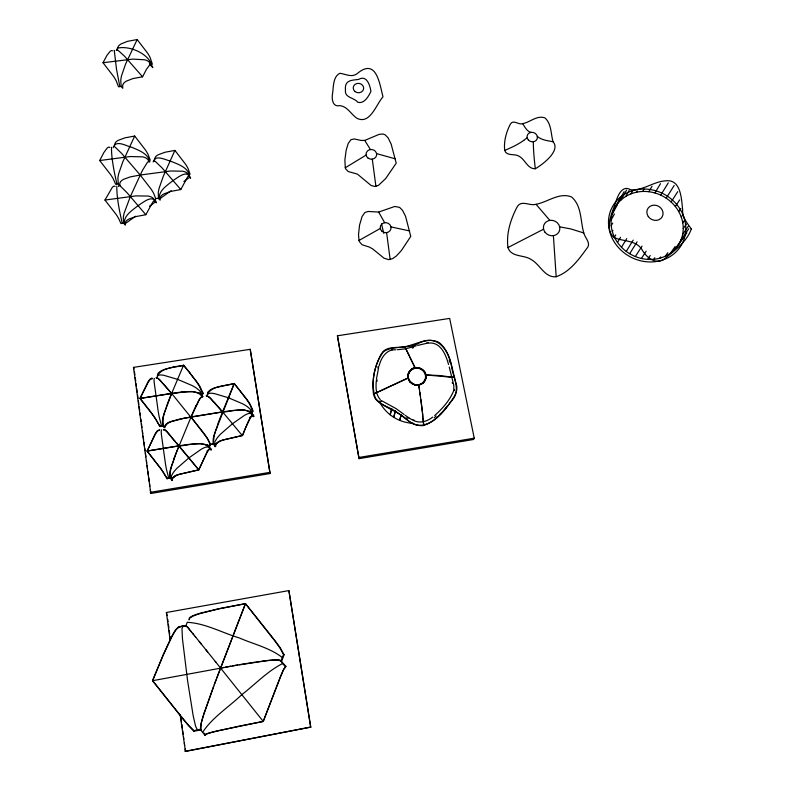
<?xml version="1.0" encoding="UTF-8"?>
<svg xmlns="http://www.w3.org/2000/svg" width="791" height="791" viewBox="0 0 791 791"><rect width="100%" height="100%" fill="white"/><g stroke="black" fill="none" stroke-linecap="round" stroke-linejoin="round"><path stroke-width="1.19" d="M118.512 186.458L118.897 185.46A14.09 2.195 53.2 0 1 120.45 186.162L127.094 192.786L145.831 214.717L152.96 201.824A13.862 3.243 -70.4 0 1 154.67 200.588L155.52 200.845L156.351 202.832L153.474 198.462L151.813 197.246A14.06 5.577 -6.6 0 0 148.016 196.039L135.805 195.901L104.956 200.054L116.01 214.282A14.149 1.997 53.1 0 1 118.581 218.346L120.954 223.566L123.683 223.181L125.334 225.138L125.225 222.607L126.164 221.065A14.139 5.418 -6.7 0 1 129.091 218.969L135.844 216.596L145.831 214.717M533.332 141.777L533.411 146.355A57.288 10.886 81.3 0 0 534.321 159.584L535.299 168.76C527.656 169.076 525.254 159.713 519.38 156.43C515.03 153.157 506.853 156.677 504.727 150.478C503.6 141.441 506.26 132.057 510.413 124.058C513.379 119.125 518.52 125.196 522.663 123.643C530.138 122.269 537.069 114.982 544.94 117.899C551.614 123.772 550.734 133.778 553.047 141.718C561.116 150.834 542.043 164.914 535.299 168.76M154.255 160.365L155.441 156.905A13.833 5.873 -6.9 0 1 158.398 154.68L165.082 152.238L174.9 150.399L185.717 164.439A13.922 2.749 53.7 0 1 188.08 168.562L189.978 174.01L188.96 176.284L190.621 178.202L189.187 175.8A13.754 2.976 -70.7 0 0 187.615 176.937L180.793 189.543L170.886 191.402L164.123 193.805A13.961 5.567 -7.2 0 0 161.137 195.95L160.128 197.532L160.089 200.153L158.437 198.215L158.269 192.609A13.763 3.194 -70.7 0 1 159.189 188.05L163.292 176.274L174.9 150.399M202.941 731.823C212.799 717.051 229.024 706.927 241.828 694.646C255.315 684.235 267.447 671.203 282.713 663.461L283.218 664.084M376.249 380.837C375.834 387.185 375.616 394.58 380.273 399.544M116.722 50.357L118.304 46.333A13.556 6.743 -5.3 0 1 121.102 43.901L127.569 41.33L137.159 39.55L147.749 53.363A13.823 2.986 54.9 0 1 150.142 57.644L152.228 63.656L151.219 65.811L152.821 67.64L151.16 64.536A13.496 3.589 -71.9 0 0 149.499 65.248L146.483 69.262L142.578 76.796L132.898 78.586L126.372 81.117A13.665 6.466 -5.7 0 0 123.544 83.49L122.645 85.28L122.763 88.295L121.161 86.446L120.766 80.296A13.496 3.787 -72 0 1 121.587 75.61L125.571 64.091L137.159 39.55M153.138 161.908L153.652 160.82A13.971 2.561 53.6 0 1 155.313 161.443L162.056 167.89L180.793 189.543M337.421 335.789L359.045 458.642L473.582 439.48L474.244 438.184L449.674 318.397L337.421 335.789L359.045 458.642M113.785 146.414C116.841 139.849 127.005 146.444 132.038 147.383C138.643 150.29 147.353 153.227 149.618 160.909M156.025 377.791C158.843 377.258 161.542 382.597 163.856 384.337M376.407 379.205L378.642 367.607M281.2 661.602L281.23 660.445L278.303 659.921A38.7 3.293 -10.4 0 0 266.122 660.673M114.359 145.188L115.407 142.598A13.892 6.041 -6 0 1 118.254 140.333L124.869 137.871L134.688 136.032L145.524 150.082A13.971 2.531 53.8 0 1 147.986 154.235L150.142 159.772L149.104 162.036L147.858 159.456L146.197 158.151A13.941 5.883 -6.2 0 0 142.42 156.836L130.288 156.539L99.706 160.533L110.661 174.663A14.09 2.165 53.4 0 1 113.232 178.796L115.615 184.214L118.314 183.848L119.955 185.776L119.817 183.097L120.736 181.485A14.011 5.735 -6.4 0 1 123.623 179.3L130.307 176.887L140.215 175.029L170.698 170.985L182.681 171.222A13.882 5.715 -7.1 0 1 186.33 172.497L187.892 173.763L188.96 176.284M163.569 429.8L164.746 429.918A18.796 1.542 51.7 0 1 167.326 432.351L198.808 469.903L207.361 451.542L210.198 448.289L211.454 449.575L211.009 449.921L209.111 447.637L210.505 444.245L207.796 438.965L191.086 416.897A43.535 6.654 -69.2 0 1 196.069 405.496M189.207 619.422L189.998 617.909L192.836 616.209A36.623 4.489 -10 0 1 200.983 613.322L219.147 608.833L245.487 603.701L274.289 640.176A36.297 1.819 51.2 0 1 280.054 648.185L283.514 654.553L281.112 661.009L285.907 666.447L285.442 666.833L281.912 662.472M200.677 725.387L200.38 729.559L205.037 735.333L205.512 734.928L204.098 733.128M453.787 390.309L453.826 385.642M157.142 376.842L158.151 375.359L159.851 374.974A17.56 3.906 22.2 0 1 163.935 375.33L177.649 379.383L191.946 385.464A17.55 3.906 22.1 0 1 196.771 388.332L200.014 391.08L201.932 394.521M180.13 714.777L185.48 751.45L310.754 727.087L288.883 590.58L166.397 612.501L170.154 640.502M393.7 417.272L395.421 410.747M393.75 417.292L395.48 410.756M157.844 375.211C162.877 366.935 175.216 367.686 183.621 365.333L196.306 381.114A18.974 2.274 51.4 0 1 199.767 386.206L203.089 393.216L201.952 395.935L201.428 395.737M399.613 420.318L401.166 414.86L399.673 420.328M453.619 390.991C449.624 400.582 442.406 408.64 434.724 415.502M379.107 366.006C380.916 357.918 386.512 348.979 395.876 349.79M204.167 713.047L213.59 686.41M164.983 426.458L167.455 423.521A18.974 4.726 -8.6 0 1 171.934 421.435L184.402 418.221L222.597 411.982C231.219 412.062 245.339 405.842 251.281 414.118L252.388 410.272L249.788 404.379A18.519 2.541 51.8 0 0 246.565 399.396L234.215 383.477L214.796 387.798A19.132 5.112 -8.4 0 0 210.139 389.963L207.697 392.296L207.44 394.788M174.198 458.019C172.764 464.989 166.268 474.175 172.052 480.552L172.547 478.199L174.831 476.222A19.182 4.113 -9 0 1 179.389 474.274L198.808 469.903L176.314 442.535M281.665 661.207L284.068 654.76L280.528 648.333A36.791 1.829 50.9 0 0 274.675 640.285L245.467 603.622L218.899 608.684L200.568 613.124A37.128 4.519 -9.8 0 0 192.332 616.001L189.464 617.702L189.019 619.907M236.282 726.751L263.235 721.412L280.093 677.462A38.205 1.285 -69.7 0 1 283.415 669.67L285.442 666.833M214.213 684.729L216.111 679.696M205.512 734.928L206.135 733.999L209.14 732.96A37.513 1.72 -10.8 0 1 217.594 730.795L263.255 721.441L280.419 677.155A38.729 1.325 -69.5 0 1 283.811 669.305L285.907 666.447M216.744 678.016L245.467 603.622L215.221 682.178L204.038 713.65A38.314 2.709 -69.1 0 0 201.319 723.063L200.785 729.945L193.953 731.25L188.812 725.97A37.592 1.107 51.9 0 1 182.306 718.188L152.544 680.655L163.292 654.553L171.39 637.121A38.64 4.153 -68.7 0 1 175.74 629.636L178.637 626.838L186.014 625.493L195.713 637.121M206.154 395.935C209.496 395.53 212.107 400.79 214.687 402.738M207.202 394.966L208.478 393.572L210.317 393.236A17.501 3.925 21.7 0 1 214.569 393.641L228.431 397.754L242.639 403.805A17.491 3.935 21.6 0 1 247.316 406.623L250.351 409.293L251.884 412.605M207.885 393.325C213.629 385.425 225.573 385.959 234.235 383.635L215.557 430.986A18.776 2.541 -69.4 0 0 214.005 436.721L213.372 442.99L215.636 446.282L215.192 446.638C209.773 440.112 216.516 430.957 217.871 423.887A43.386 5.705 -69.4 0 1 222.578 411.982A47.094 11.568 -9.1 0 1 232.198 410.549L243.579 410.005L250.085 411.35M187.329 622.141L185.984 625.493L186.36 626.126M252.111 415.117L253.377 416.62L253.812 416.274L251.924 414.019L252.912 410.45L250.223 404.458A18.964 2.64 51.2 0 0 246.901 399.415L234.215 383.477L222.568 411.834L191.086 416.897L176.482 452.234L171.904 465.148A19.043 2.937 -68.9 0 0 170.441 470.863L170.144 476.924L172.507 480.196M201.043 729.262L193.864 730.627L188.762 725.446A37.078 1.098 51.6 0 1 182.276 717.773L152.604 680.695L163.371 654.859L171.479 637.586A38.126 4.123 -68.5 0 1 175.829 630.18C178.618 625.849 187.032 623.664 189.405 629.438M151.14 412.497L139.977 398.367L171.578 393.374L203.613 432.924A18.707 1.879 51.7 0 1 206.995 437.868L210.179 444.305L208.913 447.39C201.784 439.836 188.228 445.847 179.053 445.916L147.136 451.127L155.194 433.824A19.478 3.332 -69.3 0 1 157.597 430.522L159.802 429.839M201.3 396.034L202.565 393.018L199.342 386.127A18.529 2.185 52 0 0 195.97 381.094L189.672 372.769M244.815 429.533L242.323 435.594L223.032 439.964A18.895 4.41 -9.3 0 0 218.385 442.001L215.933 444.107L215.636 446.282M222.568 411.834L242.323 435.594C243.42 435.179 250.747 410.687 253.377 416.62M244.903 429.325L249.946 418.696A19.221 2.284 -69 0 1 251.973 415.522L253.258 414.731L253.812 416.274M154.7 200.904L155.738 198.59L153.612 193.261A14.03 2.383 53.4 0 0 151.14 189.158L140.215 175.029L121.666 153.454L115.1 147.067A14.03 2.343 53.6 0 0 113.578 146.493L113.212 147.64M134.688 136.032L122.813 161.799L118.729 173.565A13.744 3.599 -70.8 0 0 117.899 178.153L118.314 183.848M104.956 200.054L112.362 187.279A13.843 3.658 -70.4 0 1 114.22 186.103L115.17 186.399M99.706 160.533L103.839 152.574L107.082 148.144A13.734 3.797 -70.9 0 1 108.94 147.116L109.9 147.512M196.059 405.704C198.066 403.133 199.342 396.133 203.168 396.627M121.161 86.446L118.521 86.783L116.208 80.87A13.931 2.64 54.5 0 0 113.706 76.608L103.008 62.716L107.032 55.232L110.196 51.277A13.487 3.975 -72.1 0 1 111.996 50.604L112.48 50.822M614.261 208.903L621.044 196.564M617.267 204.088L624.119 191.64M612.214 214.213L617.514 204.612M621.133 199.905L626.591 190.038M611.186 219.858L614.439 213.995M625.75 196.465L629.171 190.334M611.225 225.672L612.689 223.052M630.991 193.864L632.563 191.086M612.313 231.486L612.956 230.359M636.686 192.183L637.378 190.977M614.429 237.132L615.724 234.907M642.678 191.471L644.042 189.128M617.524 242.441L620.559 237.3M648.808 191.729L652.051 186.251M425.113 379.739L423.056 382.617A7.702 7.396 4.7 0 1 418.627 384.841M621.499 247.247L626.709 238.615M654.879 192.964L660.485 183.68M660.722 195.14L668.276 182.879M626.245 251.419L633.205 240.108M629.666 253.713L637.101 241.828M666.19 198.185L674.189 185.46M635.361 256.551L642.045 246.09M671.104 202.031L677.729 191.679M641.402 258.459L646.158 251.172M675.326 206.54L679.657 199.915M678.737 211.612L680.833 208.458M647.611 259.389L650.202 255.503M681.239 217.09L682.069 215.854M653.801 259.3L654.839 257.777M682.742 222.815L684.047 220.926M659.793 258.212L660.703 256.897M683.216 228.629L686.41 224.021M665.409 256.146L667.772 252.744M682.633 234.354L688.328 226.206M670.481 253.169L675.207 246.426M681.011 239.831L688.823 228.718M674.842 249.383L681.961 239.278M678.391 244.894L686.865 232.87M448.754 404.616C453.095 398.605 459.057 391.476 456.12 383.516C451.839 369.901 451.256 353.29 439.934 343.195A6.209 2.64 33.8 0 0 438.006 341.999C426.942 337.213 415.591 344.718 404.784 346.685C397.151 348.435 386.898 345.499 381.835 353.29A6.249 1.453 -60.3 0 0 380.619 355.119C374.44 366.925 371.77 380.896 373.481 394.106C375.567 403.766 386.384 405.625 393.582 410.153A6.318 0.742 32.6 0 1 395.54 411.379C404.181 416.719 411.775 426.309 422.849 425.637C435.623 422.186 444.107 410.667 451.72 400.553C461.143 390.962 453.569 378.365 451.72 367.548C449.387 351.639 438.372 333.753 419.942 342.641C408.65 349.484 394.264 344.955 383.477 351.56C374.143 364.424 370.346 383.052 375.409 398.278C384.199 408.571 399.198 411.211 408.739 421.188C423.482 432.895 439.578 417.045 448.161 405.437M116.277 50.347L116.524 50.041A13.882 2.808 54.7 0 1 118.027 50.298L124.444 56.112L142.578 76.796M410.747 370.257L408.967 372.729A7.109 6.852 50.4 0 0 408.186 374.538A8.058 7.702 -18.3 0 0 408.107 377.791A7.702 7.248 14.6 0 0 410.658 382.013M156.48 378.078L157.547 378.236A18.628 1.859 51.9 0 1 160.079 380.422L171.627 393.522C180.912 393.196 193.36 388.292 201.072 395.213M527.152 137.763L523.721 140.422M159.446 430.175L157.686 431.055A19.033 3.293 -68.8 0 0 155.283 434.299L147.136 451.127L159.802 467.432A19.34 1.186 52.2 0 1 163.371 472.445L167.069 478.743L170.609 477.873M210.05 444.601L213.738 443.998M176.264 475.124L171.459 478.911L171.528 475.668L173.456 472.346A18.005 3.807 -39.1 0 1 177.006 468.262L188.911 457.89L201.28 449.229A17.946 3.797 -39.2 0 1 205.452 447.251L208.27 446.836L209.753 447.943L209.961 448.655L207.074 450.919M219.423 441.22L214.588 445.017L214.984 441.556L217.06 438.145A17.709 3.747 -39.6 0 1 220.669 434.022L232.435 423.758L244.459 415.364A17.659 3.737 -39.6 0 1 248.404 413.555L250.984 413.298L252.21 414.593L252.329 415.364L249.422 417.648M151.14 412.714L152.574 414.672A19.162 1.513 52.4 0 1 156.124 419.784L159.861 426.557L163.361 425.716M432.677 417.104C427.466 421.296 420.13 423.709 413.792 420.594M135.518 216.25L124.513 224.16C123.07 215.646 132.512 210.287 138.079 205.611C142.39 203.129 152.238 194.21 155.53 201.863L149.529 206.184M171.083 190.69L159.268 199.184C158.23 190.631 167.346 185.272 173.041 180.556C177.085 178.143 187.16 169.333 189.791 177.243L183.878 181.495M345.291 167.771L344.876 159.99L346.151 150.26L348.208 143.507L350.937 139.681L354.22 138.959L361.23 140.462L364.73 140.412L379.176 134.351L382.893 134.015L385.158 134.806L388.084 137.802L391.15 144.091L396.212 163.193L385.692 178.539L378.395 185.43L374.687 186.458L371.078 185.47L357.413 174.109L348.198 171.518L345.598 168.799L345.291 167.771L366.124 155.066M187.892 622.359C205.492 623.387 222.281 632.82 239.169 637.882C253.456 644.141 269.701 647.77 282.15 657.4L282.258 657.944M358.985 240.464L358.521 234.492L359.559 225.069L362.08 216.516L364.849 212.542L368.122 211.454L378.642 212.077L394.778 206.461L399.593 207.39L402.56 210.357L405.615 216.477L410.756 236.42L401.344 250.599L396.489 255.869L392.672 258.627L388.905 259.666L384.09 258.232L372.65 248.918L369.377 247.079L362.021 244.716L359.302 241.542L358.985 240.464L380.333 228.441M507.96 247.543C506.102 233.671 510.59 219.384 517.007 207.183C521.051 199.312 529.733 206.332 536.051 204.296C547.777 202.091 559.336 192.065 571.537 196.939C581.869 205.709 580.287 220.976 583.798 232.969C585.093 238.388 591.935 243.47 586.418 248.957C578.468 259.972 569.461 272.104 556.182 276.741C544.702 277.938 540.115 264.471 531.354 259.636C524.166 254.524 511.134 257.609 507.96 247.543L543.575 229.202M206.659 396.242L207.993 396.489A18.608 2.215 51.8 0 1 210.722 398.753L222.597 411.982A43.11 5.003 51.7 0 0 214.747 402.866M425.805 374.954L454.568 377.475L439.43 375.527L425.805 374.954A7.712 7.337 26.1 0 1 425.222 379.789M504.727 150.478L512.825 146.79A56.843 25.965 -13.9 0 0 523.731 140.422M416.284 345.815L405.694 348.811M417.618 345.41L427.002 343.245M236.064 726.899L217.228 731.072A38.037 1.78 -11 0 0 208.705 733.306L205.67 734.374L205.037 735.333M405.674 348.821L397.468 349.701M185.035 751.302L310.754 727.087M220.57 668.049L223.962 667.426M225.672 667.11L230.814 666.18M242.303 435.455L222.706 440.112A19.35 4.528 -9.8 0 0 217.99 442.228L215.488 444.413L215.192 446.638M232.534 665.884L237.666 664.984M239.376 664.687L255.453 662.116M179.013 445.778L147.077 450.989L161.097 468.915L166.99 478.189L170.401 477.626M150.26 492.348L269.929 472.346L250.213 349.306L133.481 367.39L150.824 493.485L270.028 473.542L269.929 472.346M359.282 457.406L474.244 438.184M210.179 444.305L213.54 443.751M152.712 378.494L151.734 378.108L150.478 378.79A19.182 3.619 -69.5 0 0 148.065 381.806L139.977 398.367L153.859 416.195L159.782 426.013L163.154 425.469L165.032 427.753M256.689 661.938L260.328 661.424M155.738 198.59L158.437 198.215M261.505 661.266L265.984 660.712M103.008 62.716L132.878 59.107L144.713 59.79A13.595 6.605 -5.6 0 1 148.392 61.372L150.013 62.875L151.219 65.811M181.307 392.089L192.875 391.654L199.727 393.127M428.317 343.116C440.597 341.485 445.946 354.862 448.546 364.513M531.137 132.344L529.555 131.899A56.557 15.602 84.9 0 1 525.362 127.875L522.663 123.643M202.536 396.894L201.033 397.596A18.757 2.887 -69.2 0 0 198.857 400.642L191.125 417.035A43.851 10.718 -8.8 0 0 178.4 419.388C173.802 421.138 165.072 421.504 164.38 427.575M390.962 226.898L409.609 230.932M559.652 226.829L570.944 228.965L583.798 232.969M152.347 378.721L150.567 379.324A18.737 3.579 -69 0 0 148.154 382.29L140.037 398.516L171.627 393.522L183.571 365.175L189.82 372.68M376.595 153.622L395.164 158.783M178.637 626.838L179.775 627.5M178.717 627.421L179.369 627.51M553.047 141.718L546.759 140.58A56.754 19.874 -14 0 1 539.225 137.812L537.307 136.359M161.532 429.839L161.206 431.194A17.669 0.959 81.3 0 0 161.433 434.753L165.487 464.08A17.718 0.969 81.4 0 0 166.555 469.834L168.701 477.902M149.41 63.913L151.724 64.733C147.403 52.878 128.864 45.374 117.414 48.182L117.325 50.238M252.497 411.093L253.021 411.28M202.565 393.018L203.089 393.216M251.4 413.822L251.924 414.019M209.032 447.083L211.454 449.575M283.514 654.553L284.068 654.76M182.939 626.868L182.296 627.045L181.999 629.072L182.454 638.792L187.625 680.962L193.172 715.707L195.595 726.247L197.453 729.945M207.371 444.858L200.499 443.721L188.831 444.394A47.816 10.866 -8.8 0 0 179.033 445.827M412.704 420.1L409.303 418.182M413.644 384.129L410.608 382.063M420.525 368.695L423.126 370.465M409.293 418.172L405.219 415.305M149.885 161.799L149.024 161.443A13.744 3.391 -70.8 0 0 147.314 162.521L142.331 170.579L130.357 196.534L124.147 213.135A13.862 3.451 -70.4 0 0 123.297 217.683L123.683 223.181M154.413 378.405L154.037 379.393A17.451 0.939 81.2 0 0 154.225 382.706L158.2 411.369A17.491 0.949 81.3 0 0 159.268 417.183L161.473 425.746M152.604 680.695L235.046 665.498L266.557 660.722A36.989 3.134 -10.4 0 1 275.614 660.04L279.203 660.198L280.983 661.335M404.152 414.504L396.024 408.581L381.4 400.592M536.051 204.296L549.854 220.392M175.414 441.457C173.387 440.29 164.706 426.646 163.292 429.928M189.751 629.824L191.541 631.999M171.607 393.493A43.337 7.297 -69.1 0 0 166.842 405.387C165.2 412.2 159.733 420.782 164.024 427.427M192.569 633.265L193.775 634.738M195.179 636.478L207.647 651.932M199.243 641.481L201.497 644.279M205.838 649.668L215.943 662.275M215.251 661.405L263.255 721.441M166.397 612.501L167.237 615.645M364.73 140.412L370.425 149.548M378.642 212.077L384.683 222.706M116.841 186.162C116.524 196.484 119.471 211.731 122.318 223.378M409.481 356.069L404.784 346.685L415.324 368.27L409.54 356.563M111.551 147.284C111.136 156.954 114.22 172.656 116.969 184.036M133.481 367.39L134.084 368.962M172.052 480.552L172.092 478.506L174.416 476.469A19.646 4.232 -9.6 0 1 179.043 474.432L198.768 469.785L206.846 452.581A19.498 2.68 -68.6 0 1 209.101 449.209L210.208 448.606L211.009 449.921M114.537 51.039L114.26 50.327L116.495 69.183L119.837 86.614M163.154 425.469L163.124 418.271A18.757 3.233 -69.1 0 1 164.558 412.497L171.627 393.522A43.129 4.182 51.8 0 0 163.945 384.495M210.426 444.166L210.584 444.799M449.248 367.004L453.698 384.92M183.621 365.333L173.793 366.886L164.261 369.516A19.211 5.428 -7.7 0 0 159.762 371.74L158.042 373.322L157.33 375.863M381.519 223.952L383.823 233.444M189.474 175.147C187.2 166.723 177.243 164.014 170.124 160.969C165.754 160.059 154.947 154.245 153.731 161.502M386.621 232.653L390.151 259.547M372.294 159.159L375.913 186.36M418.548 384.742L419.181 387.966M418.894 386.295L418.647 384.96A7.712 7.495 21.4 0 1 413.594 384.238M418.825 386.265L418.963 387.086M419.111 387.946L419.329 388.856M270.028 473.542L250.213 349.306M310.695 727.325L288.883 590.58M419.25 388.846L419.477 389.775M419.398 389.765L419.586 390.477M419.546 390.705L420.179 394.383M419.883 392.415L419.991 393.147M213.214 443.81L213.293 444.354M419.981 393.631L420.278 395.134M420.13 394.62L420.387 395.876M420.268 395.619L420.525 396.874M162.827 425.528L162.906 426.072M170.075 477.675L170.154 478.229M159.782 426.013L159.861 426.557M166.99 478.189L167.069 478.743M200.696 729.332L200.785 729.945M553.393 235.669L556.182 276.741M420.407 396.607L421.039 400.651M193.864 730.627L193.953 731.25M134.411 371.404L134.905 375.063M135.231 377.505L135.726 381.173M136.052 383.615L136.388 386.057M136.714 388.5L137.199 392.158M137.535 394.6L138.02 398.259M138.356 400.701L138.84 404.369M139.176 406.811L139.661 410.47M139.997 412.912L140.323 415.354M140.808 419.012L141.144 421.455M141.47 423.897L141.965 427.555M142.449 431.224L142.785 433.666M143.112 436.108L143.606 439.766M143.932 442.209L144.417 445.867M144.753 448.309L145.079 450.751M145.406 453.194L145.9 456.862M146.394 460.52L146.721 462.962M147.047 465.405L147.541 469.063M147.868 471.505L148.362 475.173M148.688 477.616L149.183 481.274M149.509 483.716L149.835 486.158M150.33 489.817L150.824 493.485M167.732 619.313L168.058 621.756M168.384 624.208L168.879 627.876M169.205 630.318L169.699 633.996M170.025 636.439L170.52 640.107M181.04 718.416L181.535 722.084M181.871 724.536L182.355 728.204M182.691 730.647L183.186 734.325M183.512 736.767L183.838 739.219M184.333 742.887L184.659 745.33M185.153 749.008L185.48 751.45M420.802 399.514L422.938 416.966M421.148 401.502L421.761 406.317M421.85 407.088L422.325 411.241M422.493 412.744L422.78 415.413M422.809 416.659L423.778 425.489L422.967 418.251M200.647 725.456A39.807 2.828 -69.1 0 1 204.108 713.175M174.238 458.019A43.999 6.615 -69 0 1 179.043 445.897M250.233 411.32A35.081 8.76 -9 0 1 251.825 414.029M171.598 393.424A47.292 12.34 -8.4 0 1 181.287 392.118M207.529 444.819A35.625 8.226 -8.7 0 1 209.467 447.301M199.876 393.087A35.229 9.344 -8.3 0 1 201.853 395.945M424.757 371.78A8.048 7.752 7.5 0 1 425.934 374.934M412.052 368.764A8.048 7.801 21.4 0 1 415.255 367.558M415.364 368.102A8.058 7.218 11.1 0 1 418.597 368.21M410.766 370.277A7.099 6.743 24.5 0 1 412.21 368.982M423.066 370.544A7.099 6.882 23 0 1 424.49 371.948M418.696 367.815A7.099 7.01 -8.7 0 1 420.565 368.636M446.955 406.208A38.601 37.078 16.7 0 1 439.697 414.474M413.584 423.343A38.601 37.078 16.7 0 1 407.899 422.74L404.171 421.89A38.601 37.078 16.7 0 1 379.769 402.243M414.197 420.229A65.693 33.133 -31.5 0 1 413.08 419.764M407.859 418.301A60.956 6.595 44.8 0 1 406.861 417.599M381.193 401.601A59.859 22.702 -81.7 0 1 379.987 400.81M452.234 382.537A65.169 7.692 61.8 0 1 452.452 383.388M454.518 389.736A61.569 12.616 -39.9 0 1 454.459 390.349M436.217 416.046A60.65 34.952 -0.4 0 1 434.229 417.737M412.289 348.04A65.96 6.308 -22.7 0 1 413.594 347.615M426.804 342.889A60.947 34.329 50.2 0 1 428.109 342.73M449.189 360.014A60.63 14.525 86.5 0 1 450.01 362.505M376.941 381.47A66.543 32.263 70.1 0 1 377.08 379.858M377.801 368.013A60.343 28.09 -50.3 0 1 378.246 366.391M392.395 349.711A59.76 2.848 2.2 0 1 391.624 349.553M691.294 228.915C687.25 240.939 676.038 249.57 666.388 257.273C657.242 266.379 646.623 258.143 641.788 249.274C635.391 239.772 622.952 241.739 613.786 237.379C603.77 227.709 612.936 211.632 616.229 200.598C618.374 194.428 622.784 184.857 630.654 189.761C642.915 190.878 653.346 181.653 665.458 180.832C680.972 178.806 681.397 198.63 682.623 209.338C681.911 217.387 687.31 223.092 691.294 228.915M345.459 90.174C344.382 97.896 354.101 97.461 357.839 102.296C364.424 104.076 368.517 96.284 370.9 91.489C370.089 85.27 366.648 74.542 358.541 79.446C351.224 80.316 344.401 80.118 345.459 90.174M332.467 94.218C331.627 99.29 332.714 107.21 339.646 105.638C347.467 106.231 351.056 114.477 357.067 118.373C370.228 124.721 376.111 104.422 383.002 96.828C379.512 83.401 376.338 57.397 357.166 73.632C351.728 77.854 345.637 74.057 339.942 73.276C332.665 76.687 333.624 87.376 332.467 94.218M391.674 408.858L390.171 414.791L391.723 408.878M376.496 392.672L373.481 394.106L408.423 377.851L376.496 392.672M368.042 158.071A5.329 4.855 8.7 0 0 376.615 155.214A5.329 4.855 8.7 0 0 369.417 149.776A5.329 4.855 8.7 0 0 368.042 158.071M382.093 231.377A5.418 5.013 10.1 0 0 390.952 228.787A5.418 5.013 10.1 0 0 383.912 222.874A5.418 5.013 10.1 0 0 382.093 231.377M544.999 232.218A8.325 7.623 22.6 0 0 559.158 231.555A8.325 7.623 22.6 0 0 550.694 220.303A8.325 7.623 22.6 0 0 544.999 232.218M617.395 242.254A36.821 33.212 27.6 0 0 679.696 242.679A36.821 33.212 27.6 0 0 644.358 191.432A36.821 33.212 27.6 0 0 617.395 242.254M684.264 218.336A39.461 35.595 27.6 0 0 636.518 189.711A39.461 35.595 27.6 0 0 610.009 232.643A39.461 35.595 27.6 0 0 658.053 261.218A39.461 35.595 27.6 0 0 684.264 218.336M648.304 216.566A8.276 7.435 27.4 0 0 662.294 216.615A8.276 7.435 27.4 0 0 654.286 205.156A8.276 7.435 27.4 0 0 648.304 216.566M410.292 382.063A9.027 8.652 16.6 0 0 425.528 379.235A9.027 8.652 16.6 0 0 415.057 367.855A9.027 8.652 16.6 0 0 410.292 382.063M410.292 382.102A9.027 8.652 16.6 0 0 425.528 379.265A9.027 8.652 16.6 0 0 415.057 367.894A9.027 8.652 16.6 0 0 410.292 382.102A9.027 8.652 16.6 0 0 425.499 379.344A9.027 8.652 16.6 0 0 415.038 367.973A9.027 8.652 16.6 0 0 410.272 382.182M410.648 382.112A8.681 8.325 16.6 0 0 425.222 379.067A8.681 8.325 16.6 0 0 414.909 368.339A8.681 8.325 16.6 0 0 410.648 382.112M528.368 140.017A5.25 4.716 18.7 0 0 537.168 138.83A5.25 4.716 18.7 0 0 531.147 132.344A5.25 4.716 18.7 0 0 528.368 140.017M355.04 91.548A5.25 4.706 7.9 0 0 363.593 89.047A5.25 4.706 7.9 0 0 356.682 83.569A5.25 4.706 7.9 0 0 355.04 91.548"/></g></svg>
